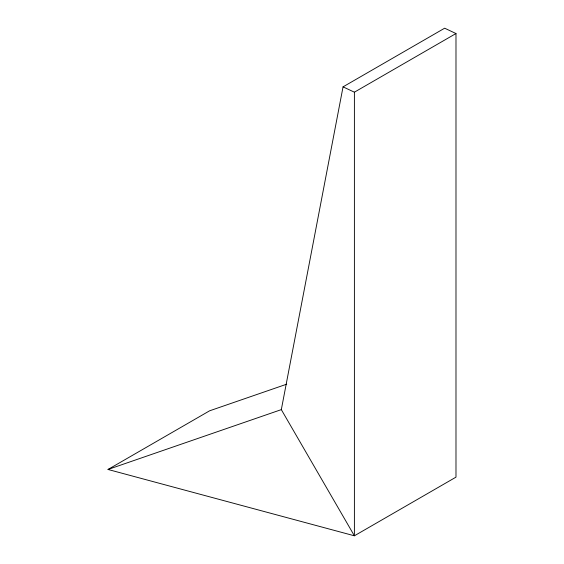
<?xml version="1.0" encoding="UTF-8"?>
<svg xmlns="http://www.w3.org/2000/svg" width="564" height="564" viewBox="0 0 564 564"><rect width="100%" height="100%" fill="white"/><g stroke="black" fill="none" stroke-linecap="round" stroke-linejoin="round"><path stroke-width="0.85" d="M455.987 33.53L354.396 92.186L354.396 535.8L281.323 409.626L343.053 86.856L444.651 28.2L455.987 33.53L455.987 477.144L354.396 535.8L108.013 469.467L209.604 410.811L286.724 384.183M108.013 469.467L281.323 409.626M343.053 86.856L354.396 92.186"/></g></svg>
